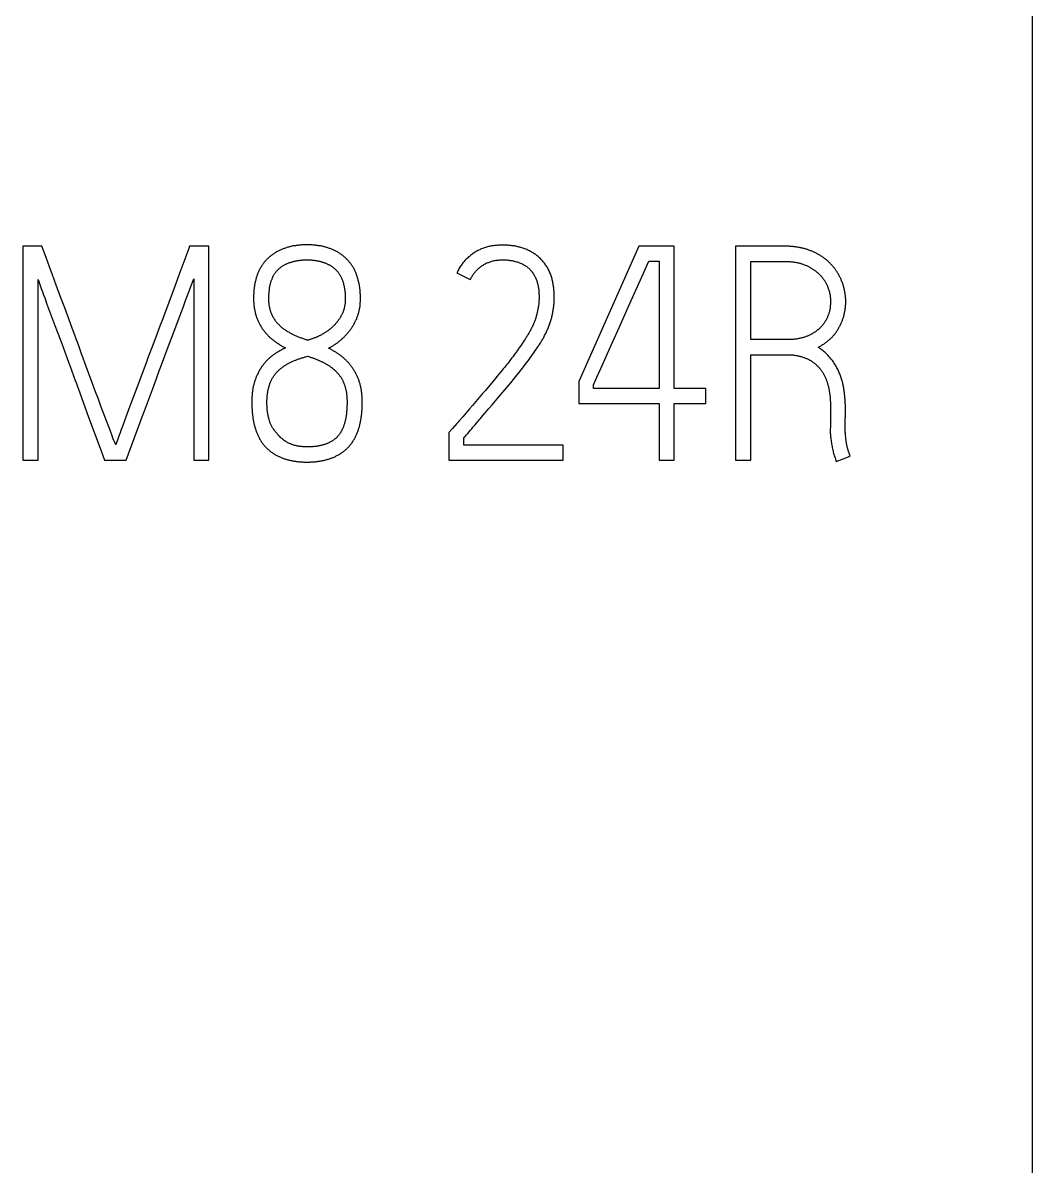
# Model space of a CAD drawing. Extents: x 0 to 420, y 0 to 297.
# Drawn here: x 136.13 to 145.58, y 189.28 to 199.98 of the extents above; entities that cross this region are included whole.
import ezdxf

# ---------------------------------------------------------------- set-up
doc = ezdxf.new("R2010")
doc.units = 0
doc.header["$LTSCALE"] = 23.1
doc.layers.add('10000_FRONT', color=7, linetype='CONTINUOUS')
doc.layers.add('10500_FRONT_LABELING', color=7, linetype='CONTINUOUS')

msp = doc.modelspace()

# ---------------------------------------------------------------- linework, layer by layer
at = {"layer": '10000_FRONT', "color": 7, "linetype": 'CONTINUOUS'}
msp.add_line((145.58, 233.191), (145.58, 143.191), dxfattribs=at)
at = {"layer": '10500_FRONT_LABELING', "color": 7, "linetype": 'CONTINUOUS'}
for p, q in [((136.129, 197.891), (136.129, 195.891)), ((136.307, 197.891), (136.129, 197.891)), ((136.347, 197.785), (136.307, 197.891)), ((137.682, 197.869), (137.591, 197.622)), ((137.69, 197.891), (137.682, 197.869)), ((137.871, 197.891), (137.69, 197.891)), ((137.871, 195.891), (137.871, 197.891)), ((141.897, 197.891), (141.334, 196.626)), ((142.229, 197.891), (141.897, 197.891)), ((142.229, 196.56), (142.229, 197.891)), ((142.803, 197.891), (142.803, 195.891)), ((143.266, 197.891), (142.803, 197.891)), ((141.977, 197.725), (141.989, 197.753)), ((141.989, 197.753), (142.086, 197.753)), ((142.086, 197.753), (142.086, 196.56)), ((142.945, 197.018), (142.945, 197.75)), ((142.945, 197.75), (143.266, 197.75)), ((137.591, 197.622), (137.557, 197.533)), ((140.194, 197.644), (140.319, 197.581)), ((141.798, 197.32), (141.94, 197.641)), ((141.94, 197.641), (141.977, 197.725)), ((136.271, 195.891), (136.271, 197.581)), ((136.473, 197.442), (136.442, 197.528)), ((137.557, 197.533), (137.532, 197.466)), ((137.729, 197.586), (137.729, 195.891)), ((136.497, 197.378), (136.473, 197.442)), ((137.532, 197.466), (137.507, 197.399)), ((136.355, 197.351), (136.429, 197.151)), ((136.521, 197.314), (136.497, 197.378)), ((136.6, 197.101), (136.521, 197.314)), ((137.482, 197.331), (137.457, 197.264)), ((137.507, 197.399), (137.482, 197.331)), ((137.61, 197.271), (137.632, 197.328)), ((141.729, 197.167), (141.798, 197.32)), ((137.545, 197.098), (137.588, 197.213)), ((137.588, 197.213), (137.61, 197.271)), ((136.429, 197.151), (136.451, 197.094)), ((136.451, 197.094), (136.472, 197.037)), ((136.616, 197.058), (136.6, 197.101)), ((137.415, 197.153), (137.373, 197.041)), ((137.481, 196.926), (137.545, 197.098)), ((141.673, 197.041), (141.729, 197.167)), ((136.472, 197.037), (136.493, 196.98)), ((136.493, 196.98), (136.556, 196.808)), ((137.373, 197.041), (137.348, 196.974)), ((140.804, 196.981), (140.795, 196.967)), ((140.813, 196.994), (140.804, 196.981)), ((140.822, 197.008), (140.813, 196.994)), ((140.831, 197.022), (140.822, 197.008)), ((140.84, 197.035), (140.831, 197.022)), ((141.642, 196.972), (141.673, 197.041)), ((143.288, 197.018), (142.945, 197.018)), ((136.694, 196.843), (136.678, 196.886)), ((137.348, 196.974), (137.297, 196.839)), ((137.449, 196.84), (137.481, 196.926)), ((140.728, 196.874), (140.719, 196.86)), ((140.738, 196.887), (140.728, 196.874)), ((140.748, 196.9), (140.738, 196.887)), ((140.757, 196.913), (140.748, 196.9)), ((140.767, 196.927), (140.757, 196.913)), ((140.776, 196.94), (140.767, 196.927)), ((140.785, 196.954), (140.776, 196.94)), ((140.795, 196.967), (140.785, 196.954)), ((140.891, 196.863), (140.902, 196.878)), ((140.902, 196.878), (140.913, 196.894)), ((140.913, 196.894), (140.924, 196.909)), ((140.924, 196.909), (140.935, 196.925)), ((141.542, 196.749), (141.642, 196.972)), ((142.945, 195.891), (142.945, 196.876)), ((142.945, 196.876), (143.282, 196.876)), ((136.556, 196.808), (136.577, 196.75)), ((136.709, 196.801), (136.694, 196.843)), ((136.725, 196.758), (136.709, 196.801)), ((137.289, 196.817), (137.181, 196.526)), ((137.297, 196.839), (137.289, 196.817)), ((137.406, 196.725), (137.427, 196.782)), ((137.427, 196.782), (137.449, 196.84)), ((140.649, 196.77), (140.639, 196.757)), ((140.659, 196.782), (140.649, 196.77)), ((140.669, 196.795), (140.659, 196.782)), ((140.679, 196.808), (140.669, 196.795)), ((140.689, 196.821), (140.679, 196.808)), ((140.699, 196.834), (140.689, 196.821)), ((140.709, 196.847), (140.699, 196.834)), ((140.719, 196.86), (140.709, 196.847)), ((140.811, 196.755), (140.822, 196.771)), ((140.822, 196.771), (140.834, 196.786)), ((140.834, 196.786), (140.846, 196.801)), ((140.846, 196.801), (140.857, 196.816)), ((140.857, 196.816), (140.869, 196.832)), ((140.869, 196.832), (140.88, 196.847)), ((140.88, 196.847), (140.891, 196.863)), ((136.741, 196.715), (136.725, 196.758)), ((136.757, 196.672), (136.741, 196.715)), ((136.78, 196.608), (136.757, 196.672)), ((137.364, 196.61), (137.406, 196.725)), ((140.571, 196.675), (140.55, 196.649)), ((140.587, 196.693), (140.571, 196.675)), ((140.603, 196.712), (140.587, 196.693)), ((140.618, 196.731), (140.603, 196.712)), ((140.628, 196.744), (140.618, 196.731)), ((140.639, 196.757), (140.628, 196.744)), ((140.697, 196.614), (140.733, 196.658)), ((140.733, 196.658), (140.757, 196.688)), ((140.757, 196.688), (140.775, 196.71)), ((140.775, 196.71), (140.793, 196.733)), ((140.793, 196.733), (140.811, 196.755)), ((141.505, 196.665), (141.542, 196.749)), ((136.641, 196.579), (136.662, 196.521)), ((136.804, 196.544), (136.78, 196.608)), ((137.267, 196.351), (137.342, 196.552)), ((137.342, 196.552), (137.364, 196.61)), ((140.487, 196.574), (140.461, 196.543)), ((140.519, 196.612), (140.487, 196.574)), ((140.55, 196.649), (140.519, 196.612)), ((140.623, 196.526), (140.66, 196.57)), ((140.66, 196.57), (140.697, 196.614)), ((141.334, 196.626), (141.334, 196.421)), ((141.473, 196.56), (141.473, 196.596)), ((142.086, 196.56), (141.473, 196.56)), ((142.524, 196.56), (142.229, 196.56)), ((142.524, 196.421), (142.524, 196.56)), ((136.662, 196.521), (136.714, 196.378)), ((136.836, 196.459), (136.804, 196.544)), ((136.86, 196.395), (136.836, 196.459)), ((137.181, 196.526), (137.156, 196.459)), ((140.403, 196.475), (140.371, 196.438)), ((140.434, 196.512), (140.403, 196.475)), ((140.461, 196.543), (140.434, 196.512)), ((140.524, 196.409), (140.586, 196.482)), ((140.586, 196.482), (140.623, 196.526)), ((136.714, 196.378), (136.745, 196.292)), ((136.949, 196.16), (136.86, 196.395)), ((137.246, 196.294), (137.267, 196.351)), ((140.312, 196.37), (140.28, 196.333)), ((140.339, 196.401), (140.312, 196.37)), ((140.371, 196.438), (140.339, 196.401)), ((141.334, 196.421), (142.086, 196.421)), ((142.086, 196.421), (142.086, 195.891)), ((142.229, 195.891), (142.229, 196.421)), ((142.229, 196.421), (142.524, 196.421)), ((143.692, 196.384), (143.692, 196.202)), ((143.832, 196.294), (143.832, 196.359)), ((136.745, 196.292), (136.861, 195.977)), ((137.08, 196.257), (137.064, 196.213)), ((137.097, 196.302), (137.08, 196.257)), ((137.096, 195.891), (137.246, 196.294)), ((140.194, 196.234), (140.151, 196.185)), ((140.205, 196.246), (140.194, 196.234)), ((140.215, 196.259), (140.205, 196.246)), ((140.248, 196.296), (140.215, 196.259)), ((140.28, 196.333), (140.248, 196.296)), ((140.413, 196.279), (140.437, 196.308)), ((143.829, 196.205), (143.829, 196.244)), ((136.965, 196.117), (136.949, 196.16)), ((137.064, 196.213), (137.047, 196.168)), ((140.151, 196.185), (140.118, 196.147)), ((140.118, 196.147), (140.118, 195.891)), ((140.295, 196.14), (140.307, 196.155)), ((140.307, 196.155), (140.32, 196.169)), ((140.32, 196.169), (140.332, 196.184)), ((140.332, 196.184), (140.344, 196.199)), ((140.344, 196.199), (140.363, 196.22)), ((143.692, 196.202), (143.689, 196.177)), ((143.829, 196.194), (143.829, 196.205)), ((140.258, 196.03), (140.258, 196.097)), ((141.189, 196.03), (140.258, 196.03)), ((141.189, 195.891), (141.189, 196.03)), ((143.834, 196.105), (143.833, 196.116)), ((136.861, 195.977), (136.893, 195.891)), ((143.745, 195.878), (143.876, 195.927)), ((136.129, 195.891), (136.271, 195.891)), ((136.893, 195.891), (137.096, 195.891)), ((137.729, 195.891), (137.871, 195.891)), ((140.118, 195.891), (141.189, 195.891)), ((142.086, 195.891), (142.229, 195.891)), ((142.803, 195.891), (142.945, 195.891))]:
    msp.add_line(p, q, dxfattribs=at)
for points in [[(138.689, 197.899), (138.681, 197.897), (138.674, 197.896), (138.667, 197.895), (138.659, 197.894), (138.652, 197.892), (138.645, 197.891), (138.638, 197.889), (138.63, 197.887), (138.623, 197.886), (138.616, 197.884), (138.609, 197.882), (138.602, 197.879), (138.594, 197.877), (138.587, 197.875), (138.58, 197.872), (138.573, 197.87), (138.566, 197.867), (138.559, 197.864), (138.552, 197.861), (138.545, 197.858), (138.538, 197.855), (138.532, 197.852), (138.525, 197.849), (138.518, 197.845), (138.512, 197.842), (138.505, 197.838), (138.498, 197.834), (138.492, 197.83), (138.486, 197.826), (138.479, 197.822), (138.473, 197.818), (138.467, 197.814), (138.461, 197.809), (138.455, 197.805), (138.449, 197.8), (138.443, 197.795), (138.437, 197.791), (138.432, 197.786), (138.426, 197.78), (138.421, 197.775), (138.415, 197.77), (138.41, 197.765), (138.405, 197.759), (138.4, 197.754), (138.395, 197.748), (138.39, 197.742), (138.386, 197.736), (138.381, 197.731), (138.377, 197.725), (138.372, 197.718), (138.368, 197.712), (138.364, 197.706), (138.36, 197.7), (138.356, 197.693), (138.352, 197.687), (138.349, 197.68), (138.345, 197.673), (138.342, 197.667), (138.338, 197.66), (138.335, 197.653), (138.332, 197.646), (138.329, 197.639), (138.327, 197.632), (138.324, 197.625), (138.322, 197.618), (138.319, 197.611), (138.317, 197.604), (138.315, 197.596), (138.313, 197.589), (138.311, 197.582), (138.309, 197.575), (138.307, 197.567), (138.305, 197.56), (138.304, 197.553), (138.302, 197.545), (138.301, 197.538), (138.299, 197.53), (138.298, 197.523), (138.297, 197.516), (138.296, 197.508), (138.295, 197.501), (138.294, 197.493), (138.293, 197.486), (138.293, 197.478), (138.292, 197.471), (138.291, 197.464), (138.291, 197.456), (138.291, 197.449), (138.29, 197.441), (138.29, 197.434), (138.29, 197.426), (138.29, 197.419), (138.29, 197.411), (138.29, 197.404), (138.29, 197.396), (138.29, 197.389), (138.29, 197.382), (138.29, 197.374), (138.291, 197.367), (138.291, 197.359), (138.292, 197.352), (138.292, 197.344), (138.293, 197.337), (138.294, 197.329), (138.295, 197.322), (138.296, 197.314), (138.297, 197.307), (138.298, 197.299), (138.3, 197.292), (138.301, 197.284), (138.303, 197.277), (138.304, 197.27), (138.306, 197.263), (138.308, 197.255), (138.31, 197.248), (138.313, 197.241), (138.315, 197.234), (138.317, 197.227), (138.32, 197.22), (138.323, 197.213), (138.326, 197.206), (138.328, 197.199), (138.331, 197.192), (138.335, 197.185), (138.338, 197.179), (138.341, 197.172), (138.345, 197.165), (138.348, 197.158), (138.352, 197.152), (138.356, 197.145), (138.359, 197.139), (138.363, 197.133), (138.367, 197.126), (138.372, 197.12), (138.376, 197.114), (138.38, 197.108), (138.385, 197.102), (138.389, 197.096), (138.394, 197.09), (138.399, 197.085), (138.404, 197.079), (138.409, 197.073), (138.414, 197.068), (138.419, 197.062), (138.424, 197.057), (138.429, 197.051), (138.435, 197.046), (138.44, 197.041), (138.446, 197.036), (138.451, 197.031), (138.457, 197.026), (138.463, 197.021), (138.469, 197.017), (138.475, 197.012), (138.48, 197.008), (138.486, 197.003), (138.492, 196.999), (138.499, 196.994), (138.505, 196.99), (138.511, 196.986), (138.517, 196.982), (138.523, 196.978), (138.53, 196.974), (138.536, 196.97), (138.542, 196.966), (138.549, 196.962), (138.555, 196.958), (138.562, 196.954), (138.568, 196.951), (138.575, 196.947), (138.581, 196.943), (138.588, 196.94)], [(138.992, 196.937), (138.999, 196.941), (139.005, 196.944), (139.012, 196.948), (139.018, 196.952), (139.025, 196.956), (139.031, 196.96), (139.037, 196.964), (139.044, 196.968), (139.05, 196.972), (139.056, 196.976), (139.062, 196.98), (139.068, 196.985), (139.074, 196.989), (139.08, 196.994), (139.086, 196.998), (139.092, 197.003), (139.098, 197.007), (139.103, 197.012), (139.109, 197.017), (139.115, 197.022), (139.12, 197.027), (139.126, 197.032), (139.131, 197.037), (139.137, 197.042), (139.142, 197.048), (139.147, 197.053), (139.152, 197.059), (139.157, 197.064), (139.163, 197.07), (139.167, 197.075), (139.172, 197.081), (139.177, 197.087), (139.182, 197.093), (139.186, 197.098), (139.191, 197.104), (139.195, 197.11), (139.2, 197.116), (139.204, 197.123), (139.208, 197.129), (139.212, 197.135), (139.216, 197.141), (139.22, 197.148), (139.224, 197.154), (139.228, 197.16), (139.232, 197.167), (139.235, 197.174), (139.239, 197.18), (139.242, 197.187), (139.245, 197.194), (139.248, 197.2), (139.252, 197.207), (139.255, 197.214), (139.257, 197.221), (139.26, 197.228), (139.263, 197.235), (139.265, 197.242), (139.268, 197.249), (139.27, 197.256), (139.272, 197.264), (139.274, 197.271), (139.276, 197.278), (139.278, 197.285), (139.279, 197.292), (139.281, 197.3), (139.282, 197.307), (139.284, 197.314), (139.285, 197.322), (139.286, 197.329), (139.287, 197.336), (139.287, 197.344), (139.288, 197.351), (139.289, 197.359), (139.289, 197.366), (139.29, 197.374), (139.29, 197.381), (139.29, 197.389), (139.29, 197.396), (139.29, 197.404), (139.29, 197.411), (139.29, 197.419), (139.29, 197.426), (139.29, 197.434), (139.29, 197.441), (139.289, 197.449), (139.289, 197.456), (139.288, 197.463), (139.288, 197.471), (139.287, 197.478), (139.286, 197.486), (139.285, 197.493), (139.284, 197.5), (139.283, 197.508), (139.282, 197.515), (139.281, 197.522), (139.28, 197.53), (139.278, 197.537), (139.277, 197.544), (139.275, 197.552), (139.273, 197.559), (139.272, 197.566), (139.27, 197.574), (139.268, 197.581), (139.266, 197.588), (139.264, 197.595), (139.262, 197.603), (139.259, 197.61), (139.257, 197.617), (139.254, 197.624), (139.252, 197.631), (139.249, 197.638), (139.246, 197.645), (139.243, 197.652), (139.24, 197.659), (139.237, 197.665), (139.234, 197.672), (139.23, 197.679), (139.227, 197.685), (139.223, 197.692), (139.219, 197.698), (139.215, 197.705), (139.211, 197.711), (139.207, 197.717), (139.202, 197.723), (139.198, 197.729), (139.193, 197.735), (139.189, 197.741), (139.184, 197.747), (139.179, 197.753), (139.174, 197.758), (139.169, 197.764), (139.164, 197.769), (139.158, 197.775), (139.153, 197.78), (139.147, 197.785), (139.142, 197.79), (139.136, 197.795), (139.13, 197.799), (139.125, 197.804), (139.119, 197.809), (139.113, 197.813), (139.106, 197.817), (139.1, 197.822), (139.094, 197.826), (139.087, 197.83), (139.081, 197.834), (139.075, 197.838), (139.068, 197.841), (139.061, 197.845), (139.055, 197.848), (139.048, 197.852), (139.041, 197.855), (139.034, 197.858), (139.028, 197.861), (139.021, 197.864), (139.014, 197.867), (139.007, 197.869), (139, 197.872), (138.992, 197.874), (138.985, 197.877), (138.978, 197.879), (138.971, 197.881), (138.964, 197.883), (138.956, 197.885), (138.949, 197.887), (138.942, 197.889), (138.934, 197.891), (138.927, 197.892), (138.92, 197.894), (138.912, 197.895), (138.905, 197.896), (138.898, 197.897), (138.89, 197.898), (138.883, 197.899), (138.875, 197.9), (138.868, 197.901), (138.861, 197.902), (138.853, 197.903), (138.846, 197.903), (138.838, 197.904), (138.831, 197.904), (138.823, 197.905), (138.816, 197.905), (138.808, 197.905), (138.801, 197.905), (138.793, 197.905), (138.786, 197.905), (138.778, 197.905), (138.771, 197.905), (138.763, 197.905), (138.756, 197.905), (138.748, 197.904), (138.741, 197.904), (138.733, 197.903), (138.726, 197.903), (138.718, 197.902), (138.711, 197.901), (138.704, 197.9), (138.696, 197.9), (138.689, 197.899)], [(141.03, 197.709), (141.024, 197.717), (141.019, 197.725), (141.013, 197.733), (141.007, 197.74), (141.001, 197.747), (140.995, 197.755), (140.988, 197.762), (140.982, 197.769), (140.975, 197.776), (140.968, 197.783), (140.961, 197.789), (140.954, 197.796), (140.946, 197.802), (140.939, 197.808), (140.931, 197.814), (140.923, 197.819), (140.915, 197.824), (140.907, 197.829), (140.899, 197.834), (140.891, 197.839), (140.882, 197.843), (140.874, 197.848), (140.865, 197.852), (140.856, 197.856), (140.847, 197.86), (140.838, 197.863), (140.829, 197.867), (140.82, 197.87), (140.811, 197.873), (140.802, 197.876), (140.793, 197.879), (140.784, 197.882), (140.774, 197.884), (140.765, 197.886), (140.756, 197.889), (140.747, 197.891), (140.737, 197.893), (140.728, 197.894), (140.718, 197.896), (140.709, 197.897), (140.699, 197.898), (140.69, 197.899), (140.68, 197.9), (140.67, 197.901), (140.661, 197.901), (140.651, 197.902), (140.641, 197.902), (140.632, 197.902), (140.622, 197.902), (140.613, 197.902), (140.603, 197.902), (140.593, 197.902), (140.584, 197.901), (140.574, 197.901), (140.565, 197.9), (140.555, 197.899), (140.546, 197.898), (140.536, 197.897), (140.526, 197.895), (140.517, 197.894), (140.507, 197.892), (140.498, 197.89), (140.489, 197.888), (140.479, 197.886), (140.47, 197.883), (140.46, 197.88), (140.451, 197.877), (140.442, 197.874), (140.433, 197.871), (140.424, 197.867), (140.415, 197.863), (140.407, 197.859), (140.398, 197.855), (140.39, 197.851), (140.381, 197.846), (140.373, 197.842), (140.364, 197.837), (140.356, 197.831), (140.348, 197.826), (140.34, 197.821), (140.332, 197.815), (140.325, 197.809), (140.317, 197.803), (140.31, 197.797), (140.302, 197.791), (140.295, 197.784), (140.288, 197.778), (140.281, 197.771), (140.275, 197.764), (140.268, 197.757), (140.262, 197.75), (140.255, 197.742), (140.249, 197.735), (140.243, 197.727), (140.238, 197.72), (140.232, 197.712), (140.226, 197.704), (140.221, 197.696), (140.216, 197.687), (140.211, 197.679), (140.207, 197.671), (140.202, 197.662), (140.198, 197.653), (140.194, 197.644)], [(143.575, 196.945), (143.582, 196.949), (143.589, 196.953), (143.595, 196.956), (143.602, 196.96), (143.608, 196.964), (143.615, 196.968), (143.621, 196.972), (143.628, 196.976), (143.634, 196.98), (143.64, 196.985), (143.646, 196.989), (143.652, 196.994), (143.658, 196.998), (143.664, 197.003), (143.67, 197.008), (143.676, 197.013), (143.682, 197.018), (143.687, 197.023), (143.693, 197.028), (143.698, 197.033), (143.704, 197.039), (143.709, 197.044), (143.714, 197.05), (143.719, 197.056), (143.724, 197.061), (143.729, 197.067), (143.734, 197.073), (143.738, 197.079), (143.743, 197.085), (143.747, 197.091), (143.751, 197.098), (143.755, 197.104), (143.759, 197.11), (143.763, 197.117), (143.767, 197.123), (143.771, 197.13), (143.774, 197.136), (143.778, 197.143), (143.781, 197.15), (143.785, 197.157), (143.788, 197.164), (143.791, 197.171), (143.794, 197.178), (143.797, 197.185), (143.8, 197.192), (143.803, 197.199), (143.805, 197.206), (143.808, 197.213), (143.81, 197.22), (143.812, 197.228), (143.815, 197.235), (143.817, 197.242), (143.819, 197.249), (143.82, 197.257), (143.822, 197.264), (143.824, 197.271), (143.825, 197.279), (143.827, 197.286), (143.828, 197.294), (143.829, 197.301), (143.83, 197.309), (143.831, 197.317), (143.832, 197.324), (143.833, 197.332), (143.833, 197.339), (143.834, 197.347), (143.834, 197.354), (143.834, 197.362), (143.834, 197.369), (143.834, 197.377), (143.834, 197.385), (143.834, 197.392), (143.834, 197.4), (143.833, 197.407), (143.833, 197.415), (143.832, 197.422), (143.831, 197.43), (143.83, 197.437), (143.829, 197.445), (143.828, 197.452), (143.827, 197.46), (143.826, 197.467), (143.824, 197.475), (143.823, 197.482), (143.821, 197.49), (143.819, 197.497), (143.817, 197.504), (143.815, 197.512), (143.813, 197.519), (143.811, 197.526), (143.809, 197.533), (143.806, 197.541), (143.804, 197.548), (143.801, 197.555), (143.799, 197.562), (143.796, 197.569), (143.793, 197.576), (143.79, 197.583), (143.787, 197.59), (143.784, 197.597), (143.78, 197.603), (143.777, 197.61), (143.773, 197.617), (143.77, 197.623), (143.766, 197.63), (143.762, 197.637), (143.758, 197.643), (143.754, 197.65), (143.75, 197.656), (143.746, 197.662), (143.741, 197.669), (143.737, 197.675), (143.732, 197.681), (143.728, 197.687), (143.723, 197.693), (143.718, 197.699), (143.713, 197.704), (143.708, 197.71), (143.703, 197.716), (143.698, 197.721), (143.693, 197.727), (143.688, 197.732), (143.683, 197.737), (143.677, 197.743), (143.672, 197.748), (143.666, 197.753), (143.66, 197.758), (143.654, 197.763), (143.648, 197.768), (143.642, 197.773), (143.636, 197.777), (143.63, 197.782), (143.624, 197.786), (143.618, 197.791), (143.612, 197.795), (143.605, 197.799), (143.599, 197.803), (143.592, 197.807), (143.586, 197.811), (143.579, 197.815), (143.573, 197.818), (143.566, 197.822), (143.559, 197.825), (143.553, 197.829), (143.546, 197.832), (143.539, 197.835), (143.532, 197.839), (143.525, 197.842), (143.518, 197.845), (143.511, 197.848), (143.504, 197.85), (143.497, 197.853), (143.49, 197.856), (143.482, 197.858), (143.475, 197.861), (143.468, 197.863), (143.461, 197.865), (143.453, 197.867), (143.446, 197.869), (143.439, 197.871), (143.431, 197.873), (143.424, 197.875), (143.417, 197.876), (143.409, 197.878), (143.402, 197.879), (143.394, 197.881), (143.387, 197.882), (143.38, 197.883), (143.372, 197.884), (143.365, 197.885), (143.357, 197.886), (143.349, 197.887), (143.342, 197.888), (143.334, 197.889), (143.327, 197.889), (143.319, 197.89), (143.311, 197.89), (143.304, 197.891), (143.296, 197.891), (143.289, 197.891), (143.281, 197.891), (143.273, 197.891), (143.266, 197.891)], [(136.442, 197.528), (136.426, 197.571), (136.418, 197.592), (136.41, 197.613), (136.402, 197.635), (136.394, 197.656), (136.347, 197.785)], [(138.432, 197.398), (138.432, 197.41), (138.432, 197.416), (138.432, 197.422), (138.433, 197.428), (138.433, 197.433), (138.433, 197.439), (138.434, 197.445), (138.434, 197.451), (138.434, 197.457), (138.435, 197.463), (138.435, 197.469), (138.436, 197.475), (138.437, 197.481), (138.437, 197.487), (138.438, 197.493), (138.439, 197.499), (138.44, 197.505), (138.441, 197.511), (138.442, 197.516), (138.443, 197.522), (138.444, 197.528), (138.446, 197.534), (138.447, 197.54), (138.448, 197.546), (138.45, 197.551), (138.452, 197.557), (138.453, 197.563), (138.455, 197.569), (138.457, 197.574), (138.459, 197.58), (138.462, 197.585), (138.464, 197.591), (138.466, 197.596), (138.469, 197.602), (138.471, 197.607), (138.474, 197.613), (138.477, 197.618), (138.48, 197.623), (138.483, 197.628), (138.486, 197.633), (138.49, 197.638), (138.493, 197.643), (138.497, 197.648), (138.5, 197.653), (138.504, 197.657), (138.508, 197.662), (138.512, 197.666), (138.516, 197.671), (138.52, 197.675), (138.525, 197.679), (138.529, 197.683), (138.534, 197.687), (138.538, 197.691), (138.543, 197.694), (138.548, 197.698), (138.553, 197.701), (138.558, 197.705), (138.563, 197.708), (138.568, 197.711), (138.573, 197.714), (138.578, 197.717), (138.584, 197.72), (138.589, 197.723), (138.594, 197.725), (138.6, 197.728), (138.605, 197.73), (138.611, 197.732), (138.616, 197.735), (138.622, 197.737), (138.627, 197.739), (138.633, 197.741), (138.639, 197.743), (138.644, 197.744), (138.65, 197.746), (138.656, 197.748), (138.662, 197.749), (138.668, 197.751), (138.673, 197.752), (138.679, 197.753), (138.685, 197.755), (138.691, 197.756), (138.697, 197.757), (138.703, 197.758), (138.709, 197.758), (138.715, 197.759), (138.72, 197.76), (138.726, 197.761), (138.732, 197.761), (138.738, 197.762), (138.744, 197.762), (138.75, 197.763), (138.756, 197.763), (138.762, 197.763), (138.768, 197.763), (138.774, 197.764), (138.78, 197.764), (138.786, 197.764), (138.792, 197.764), (138.798, 197.764), (138.804, 197.764), (138.81, 197.763), (138.816, 197.763), (138.822, 197.763), (138.828, 197.763), (138.834, 197.762), (138.84, 197.762), (138.846, 197.761), (138.851, 197.761), (138.857, 197.76), (138.863, 197.759), (138.869, 197.758), (138.875, 197.758), (138.881, 197.757), (138.887, 197.756), (138.892, 197.754), (138.898, 197.753), (138.904, 197.752), (138.91, 197.751), (138.916, 197.749), (138.921, 197.748), (138.927, 197.746), (138.933, 197.744), (138.938, 197.743), (138.944, 197.741), (138.95, 197.739), (138.955, 197.737), (138.961, 197.735), (138.966, 197.732), (138.972, 197.73), (138.978, 197.728), (138.983, 197.725), (138.988, 197.722), (138.994, 197.72), (138.999, 197.717), (139.004, 197.714), (139.009, 197.711), (139.014, 197.708), (139.019, 197.704), (139.024, 197.701), (139.029, 197.698), (139.034, 197.694), (139.039, 197.69), (139.044, 197.686), (139.048, 197.683), (139.053, 197.678), (139.057, 197.674), (139.061, 197.67), (139.065, 197.666), (139.069, 197.661), (139.073, 197.657), (139.077, 197.652), (139.081, 197.648), (139.084, 197.643), (139.088, 197.638), (139.091, 197.633), (139.095, 197.628), (139.098, 197.623), (139.101, 197.618), (139.104, 197.613), (139.107, 197.607), (139.109, 197.602), (139.112, 197.596), (139.114, 197.591), (139.117, 197.585), (139.119, 197.58), (139.121, 197.574), (139.123, 197.569), (139.125, 197.563), (139.127, 197.557), (139.128, 197.552), (139.13, 197.546), (139.132, 197.54), (139.133, 197.534), (139.134, 197.528), (139.136, 197.523), (139.137, 197.517), (139.138, 197.511), (139.139, 197.505), (139.14, 197.499), (139.141, 197.493), (139.142, 197.487), (139.143, 197.481), (139.144, 197.475), (139.145, 197.469), (139.145, 197.463), (139.146, 197.458), (139.146, 197.452), (139.147, 197.446), (139.147, 197.44), (139.148, 197.434), (139.148, 197.428), (139.148, 197.422), (139.148, 197.416), (139.148, 197.41), (139.148, 197.404), (139.148, 197.398), (139.148, 197.392), (139.148, 197.386)], [(140.319, 197.581), (140.323, 197.588), (140.326, 197.596), (140.33, 197.603), (140.335, 197.61), (140.339, 197.617), (140.344, 197.624), (140.348, 197.631), (140.353, 197.637), (140.358, 197.644), (140.363, 197.65), (140.369, 197.656), (140.374, 197.663), (140.38, 197.669), (140.386, 197.674), (140.392, 197.68), (140.398, 197.686), (140.405, 197.691), (140.411, 197.696), (140.418, 197.701), (140.424, 197.706), (140.431, 197.711), (140.438, 197.715), (140.445, 197.72), (140.452, 197.724), (140.459, 197.728), (140.467, 197.732), (140.474, 197.735), (140.482, 197.738), (140.49, 197.741), (140.497, 197.744), (140.505, 197.747), (140.513, 197.749), (140.521, 197.752), (140.529, 197.754), (140.537, 197.755), (140.545, 197.757), (140.553, 197.758), (140.562, 197.76), (140.57, 197.761), (140.578, 197.762), (140.586, 197.762), (140.595, 197.763), (140.603, 197.763), (140.611, 197.764), (140.619, 197.764), (140.628, 197.764), (140.636, 197.764), (140.644, 197.764), (140.652, 197.763), (140.66, 197.763), (140.669, 197.762), (140.677, 197.761), (140.685, 197.76), (140.693, 197.759), (140.701, 197.758), (140.71, 197.757), (140.718, 197.755), (140.726, 197.753), (140.734, 197.752), (140.742, 197.75), (140.75, 197.747), (140.758, 197.745), (140.766, 197.742), (140.774, 197.74), (140.781, 197.737), (140.789, 197.733), (140.797, 197.73), (140.804, 197.727), (140.811, 197.723), (140.819, 197.719), (140.826, 197.715), (140.833, 197.71), (140.84, 197.705), (140.847, 197.701), (140.853, 197.696), (140.859, 197.69), (140.866, 197.685), (140.872, 197.679), (140.877, 197.673), (140.883, 197.667), (140.889, 197.661), (140.894, 197.655), (140.899, 197.648), (140.904, 197.641), (140.909, 197.635), (140.913, 197.628), (140.917, 197.62), (140.921, 197.613), (140.925, 197.606), (140.929, 197.598), (140.932, 197.591), (140.935, 197.583), (140.938, 197.575), (140.941, 197.568), (140.944, 197.56), (140.946, 197.552), (140.948, 197.544), (140.95, 197.536), (140.952, 197.528), (140.954, 197.52), (140.955, 197.511), (140.957, 197.503), (140.958, 197.495), (140.959, 197.487), (140.96, 197.479), (140.961, 197.471), (140.962, 197.462), (140.962, 197.454), (140.962, 197.446), (140.963, 197.437), (140.963, 197.429), (140.963, 197.421), (140.963, 197.413), (140.963, 197.404), (140.963, 197.396), (140.962, 197.388), (140.962, 197.38), (140.961, 197.371), (140.96, 197.363), (140.96, 197.355), (140.959, 197.347), (140.958, 197.339), (140.956, 197.331), (140.955, 197.322), (140.954, 197.314), (140.952, 197.306), (140.951, 197.298), (140.949, 197.29), (140.948, 197.282), (140.946, 197.274), (140.944, 197.266), (140.942, 197.258), (140.94, 197.25), (140.938, 197.242), (140.936, 197.234), (140.933, 197.226), (140.931, 197.218), (140.928, 197.21), (140.926, 197.202), (140.923, 197.195), (140.92, 197.187), (140.917, 197.179), (140.914, 197.172), (140.911, 197.164), (140.907, 197.157), (140.904, 197.149), (140.9, 197.142), (140.897, 197.134), (140.893, 197.127), (140.889, 197.12), (140.886, 197.113), (140.882, 197.106), (140.878, 197.098), (140.874, 197.091), (140.87, 197.084), (140.866, 197.077), (140.861, 197.07), (140.857, 197.063), (140.853, 197.056), (140.849, 197.049), (140.844, 197.042), (140.84, 197.035)], [(143.266, 197.75), (143.273, 197.75), (143.28, 197.75), (143.287, 197.75), (143.294, 197.749), (143.301, 197.749), (143.308, 197.748), (143.315, 197.748), (143.322, 197.747), (143.329, 197.747), (143.336, 197.746), (143.343, 197.745), (143.35, 197.744), (143.357, 197.743), (143.364, 197.742), (143.371, 197.74), (143.378, 197.739), (143.385, 197.738), (143.392, 197.736), (143.399, 197.734), (143.406, 197.732), (143.413, 197.73), (143.419, 197.728), (143.426, 197.726), (143.433, 197.724), (143.439, 197.721), (143.446, 197.719), (143.453, 197.716), (143.459, 197.713), (143.466, 197.71), (143.472, 197.707), (143.478, 197.704), (143.485, 197.701), (143.491, 197.698), (143.497, 197.695), (143.503, 197.691), (143.509, 197.688), (143.515, 197.684), (143.521, 197.68), (143.527, 197.677), (143.533, 197.673), (143.539, 197.669), (143.545, 197.665), (143.55, 197.66), (143.556, 197.656), (143.561, 197.652), (143.567, 197.647), (143.572, 197.642), (143.578, 197.638), (143.583, 197.633), (143.588, 197.628), (143.593, 197.623), (143.598, 197.618), (143.603, 197.612), (143.607, 197.607), (143.612, 197.602), (143.616, 197.596), (143.621, 197.591), (143.625, 197.585), (143.629, 197.579), (143.633, 197.573), (143.637, 197.567), (143.641, 197.561), (143.644, 197.555), (143.648, 197.549), (143.651, 197.542), (143.654, 197.536), (143.657, 197.53), (143.66, 197.523), (143.663, 197.517), (143.666, 197.51), (143.668, 197.504), (143.671, 197.497), (143.673, 197.49), (143.675, 197.484), (143.677, 197.477), (143.679, 197.47), (143.681, 197.463), (143.683, 197.456), (143.684, 197.449), (143.686, 197.442), (143.687, 197.435), (143.688, 197.428), (143.689, 197.421), (143.69, 197.414), (143.691, 197.407), (143.691, 197.4), (143.692, 197.393), (143.692, 197.386), (143.692, 197.379), (143.692, 197.372), (143.692, 197.365), (143.692, 197.358), (143.692, 197.35), (143.691, 197.343), (143.69, 197.336), (143.69, 197.329), (143.689, 197.322), (143.688, 197.315), (143.687, 197.308), (143.685, 197.301), (143.684, 197.294), (143.682, 197.287), (143.681, 197.28), (143.679, 197.274), (143.677, 197.267), (143.675, 197.26), (143.673, 197.253), (143.67, 197.247), (143.668, 197.24), (143.665, 197.233), (143.662, 197.227), (143.659, 197.22), (143.656, 197.214), (143.653, 197.208), (143.65, 197.201), (143.646, 197.195), (143.643, 197.189), (143.639, 197.183), (143.635, 197.177), (143.631, 197.171), (143.627, 197.165), (143.623, 197.16), (143.618, 197.154), (143.614, 197.149), (143.609, 197.144), (143.604, 197.138), (143.599, 197.133), (143.594, 197.128), (143.589, 197.123), (143.584, 197.118), (143.579, 197.114), (143.573, 197.109), (143.568, 197.105), (143.562, 197.1), (143.556, 197.096), (143.551, 197.092), (143.545, 197.088), (143.539, 197.084), (143.533, 197.08), (143.527, 197.077), (143.521, 197.073), (143.514, 197.07), (143.508, 197.066), (143.502, 197.063), (143.495, 197.06), (143.489, 197.057), (143.482, 197.054), (143.476, 197.051), (143.469, 197.049), (143.463, 197.046), (143.456, 197.044), (143.449, 197.041), (143.442, 197.039), (143.436, 197.037), (143.429, 197.035), (143.422, 197.033), (143.415, 197.032), (143.408, 197.03), (143.401, 197.028), (143.394, 197.027), (143.387, 197.026), (143.38, 197.025), (143.373, 197.023), (143.366, 197.022), (143.359, 197.022), (143.352, 197.021), (143.345, 197.02), (143.338, 197.019), (143.331, 197.019), (143.324, 197.019), (143.317, 197.018), (143.309, 197.018), (143.302, 197.018), (143.295, 197.018), (143.288, 197.018)], [(140.935, 196.925), (140.94, 196.933), (140.946, 196.941), (140.951, 196.949), (140.956, 196.957), (140.962, 196.965), (140.967, 196.973), (140.972, 196.982), (140.977, 196.99), (140.982, 196.998), (140.987, 197.006), (140.992, 197.014), (140.997, 197.023), (141.001, 197.031), (141.006, 197.039), (141.011, 197.048), (141.015, 197.056), (141.02, 197.065), (141.024, 197.073), (141.028, 197.082), (141.032, 197.09), (141.036, 197.099), (141.04, 197.108), (141.044, 197.116), (141.048, 197.125), (141.051, 197.134), (141.055, 197.143), (141.058, 197.152), (141.062, 197.161), (141.065, 197.17), (141.068, 197.179), (141.071, 197.188), (141.074, 197.197), (141.076, 197.206), (141.079, 197.216), (141.081, 197.225), (141.083, 197.235), (141.086, 197.244), (141.088, 197.253), (141.09, 197.263), (141.092, 197.272), (141.093, 197.282), (141.095, 197.291), (141.096, 197.3), (141.098, 197.31), (141.099, 197.319), (141.1, 197.329), (141.101, 197.338), (141.102, 197.348), (141.103, 197.357), (141.103, 197.367), (141.104, 197.376), (141.105, 197.386), (141.105, 197.395), (141.105, 197.405), (141.105, 197.415), (141.105, 197.424), (141.105, 197.434), (141.105, 197.443), (141.104, 197.453), (141.104, 197.463), (141.103, 197.472), (141.102, 197.482), (141.101, 197.491), (141.1, 197.501), (141.099, 197.511), (141.098, 197.52), (141.096, 197.53), (141.094, 197.539), (141.093, 197.549), (141.091, 197.558), (141.089, 197.567), (141.086, 197.577), (141.084, 197.586), (141.081, 197.595), (141.079, 197.605), (141.076, 197.614), (141.072, 197.623), (141.069, 197.632), (141.065, 197.641), (141.062, 197.65), (141.058, 197.659), (141.053, 197.667), (141.049, 197.676), (141.044, 197.685), (141.04, 197.693), (141.035, 197.701), (141.03, 197.709)], [(136.271, 197.581), (136.281, 197.552), (136.292, 197.523), (136.302, 197.495), (136.312, 197.466), (136.323, 197.437), (136.334, 197.409), (136.355, 197.351)], [(137.686, 197.471), (137.697, 197.5), (137.708, 197.529), (137.719, 197.557), (137.729, 197.586)], [(137.632, 197.328), (137.653, 197.385), (137.664, 197.414), (137.686, 197.471)], [(138.797, 197.012), (138.789, 197.014), (138.781, 197.017), (138.774, 197.019), (138.766, 197.022), (138.758, 197.024), (138.751, 197.027), (138.743, 197.03), (138.735, 197.032), (138.728, 197.035), (138.72, 197.038), (138.713, 197.041), (138.705, 197.044), (138.698, 197.047), (138.69, 197.05), (138.683, 197.054), (138.675, 197.057), (138.668, 197.06), (138.661, 197.064), (138.653, 197.067), (138.646, 197.071), (138.639, 197.075), (138.632, 197.079), (138.625, 197.083), (138.618, 197.087), (138.611, 197.091), (138.604, 197.095), (138.597, 197.099), (138.59, 197.104), (138.584, 197.108), (138.577, 197.113), (138.571, 197.118), (138.564, 197.123), (138.558, 197.128), (138.552, 197.133), (138.545, 197.138), (138.539, 197.144), (138.534, 197.149), (138.528, 197.155), (138.522, 197.161), (138.517, 197.167), (138.511, 197.173), (138.506, 197.179), (138.501, 197.185), (138.496, 197.192), (138.492, 197.198), (138.487, 197.205), (138.483, 197.212), (138.478, 197.219), (138.474, 197.226), (138.471, 197.233), (138.467, 197.24), (138.463, 197.248), (138.46, 197.255), (138.457, 197.263), (138.454, 197.27), (138.452, 197.278), (138.449, 197.286), (138.447, 197.293), (138.445, 197.301), (138.443, 197.309), (138.441, 197.317), (138.439, 197.325), (138.438, 197.333), (138.436, 197.341), (138.435, 197.349), (138.434, 197.357), (138.433, 197.365), (138.433, 197.373), (138.432, 197.381), (138.432, 197.389), (138.432, 197.398)], [(139.148, 197.386), (139.148, 197.381), (139.147, 197.375), (139.147, 197.369), (139.146, 197.363), (139.146, 197.357), (139.145, 197.351), (139.144, 197.345), (139.143, 197.339), (139.142, 197.333), (139.141, 197.327), (139.14, 197.321), (139.139, 197.315), (139.137, 197.31), (139.136, 197.304), (139.134, 197.298), (139.132, 197.292), (139.13, 197.287), (139.128, 197.281), (139.126, 197.275), (139.124, 197.27), (139.121, 197.264), (139.119, 197.259), (139.116, 197.254), (139.114, 197.248), (139.111, 197.243), (139.108, 197.238), (139.105, 197.232), (139.102, 197.227), (139.099, 197.222), (139.096, 197.217), (139.093, 197.212), (139.089, 197.207), (139.086, 197.202), (139.082, 197.197), (139.079, 197.192), (139.075, 197.188), (139.071, 197.183), (139.068, 197.178), (139.064, 197.174), (139.06, 197.169), (139.056, 197.165), (139.052, 197.16), (139.048, 197.156), (139.044, 197.152), (139.04, 197.148), (139.035, 197.143), (139.031, 197.139), (139.027, 197.135), (139.022, 197.131), (139.018, 197.127), (139.013, 197.123), (139.009, 197.119), (139.004, 197.115), (138.999, 197.112), (138.995, 197.108), (138.99, 197.104), (138.985, 197.101), (138.98, 197.097), (138.975, 197.094), (138.97, 197.09), (138.965, 197.087), (138.96, 197.084), (138.955, 197.081), (138.95, 197.077), (138.945, 197.074), (138.94, 197.071), (138.935, 197.068), (138.93, 197.066), (138.925, 197.063), (138.919, 197.06), (138.914, 197.057), (138.909, 197.054), (138.903, 197.052), (138.898, 197.049), (138.893, 197.047), (138.887, 197.044), (138.882, 197.042), (138.876, 197.04), (138.871, 197.037), (138.865, 197.035), (138.86, 197.033), (138.854, 197.031), (138.848, 197.029), (138.843, 197.027), (138.837, 197.025), (138.831, 197.023), (138.826, 197.021), (138.82, 197.019), (138.814, 197.017), (138.808, 197.015), (138.803, 197.014), (138.797, 197.012)], [(137.457, 197.264), (137.432, 197.197), (137.415, 197.153)], [(136.64, 196.994), (136.632, 197.015), (136.616, 197.058)], [(136.678, 196.886), (136.655, 196.951), (136.64, 196.994)], [(138.588, 196.94), (138.581, 196.937), (138.574, 196.933), (138.567, 196.93), (138.56, 196.927), (138.554, 196.923), (138.547, 196.92), (138.54, 196.916), (138.534, 196.912), (138.527, 196.908), (138.521, 196.905), (138.514, 196.901), (138.508, 196.897), (138.501, 196.893), (138.495, 196.888), (138.489, 196.884), (138.482, 196.88), (138.476, 196.876), (138.47, 196.871), (138.464, 196.867), (138.458, 196.862), (138.452, 196.857), (138.446, 196.852), (138.44, 196.847), (138.435, 196.842), (138.429, 196.837), (138.424, 196.832), (138.418, 196.827), (138.413, 196.821), (138.407, 196.815), (138.402, 196.81), (138.397, 196.804), (138.392, 196.798), (138.387, 196.792), (138.383, 196.786), (138.378, 196.78), (138.374, 196.774), (138.369, 196.768), (138.365, 196.762), (138.361, 196.756), (138.357, 196.749), (138.353, 196.743), (138.349, 196.737), (138.345, 196.73), (138.341, 196.723), (138.337, 196.717), (138.334, 196.71), (138.331, 196.703), (138.327, 196.696), (138.324, 196.689), (138.321, 196.683), (138.318, 196.675), (138.315, 196.668), (138.312, 196.661), (138.309, 196.654), (138.306, 196.647), (138.304, 196.64), (138.301, 196.633), (138.299, 196.625), (138.297, 196.618), (138.295, 196.611), (138.292, 196.603), (138.291, 196.596), (138.289, 196.589), (138.287, 196.581), (138.285, 196.574), (138.284, 196.566), (138.283, 196.559), (138.281, 196.551), (138.28, 196.544), (138.279, 196.536), (138.278, 196.529), (138.277, 196.521), (138.276, 196.514), (138.276, 196.506), (138.275, 196.498), (138.275, 196.491), (138.274, 196.483), (138.274, 196.475), (138.273, 196.468), (138.273, 196.46), (138.273, 196.453), (138.273, 196.445), (138.273, 196.437), (138.273, 196.43), (138.273, 196.422), (138.273, 196.415), (138.273, 196.407), (138.273, 196.4), (138.273, 196.392), (138.274, 196.384), (138.274, 196.377), (138.275, 196.369), (138.275, 196.362), (138.276, 196.354), (138.276, 196.347), (138.277, 196.339), (138.277, 196.332), (138.278, 196.324), (138.279, 196.317), (138.28, 196.309), (138.281, 196.302), (138.282, 196.294), (138.283, 196.287), (138.284, 196.279), (138.285, 196.272), (138.287, 196.264), (138.288, 196.257), (138.289, 196.249), (138.291, 196.242), (138.293, 196.234), (138.294, 196.227), (138.296, 196.219), (138.298, 196.212), (138.3, 196.205), (138.302, 196.197), (138.304, 196.19), (138.306, 196.182), (138.309, 196.175), (138.311, 196.168), (138.314, 196.161), (138.316, 196.153), (138.319, 196.146), (138.322, 196.139), (138.325, 196.132), (138.328, 196.125), (138.331, 196.118), (138.334, 196.111), (138.338, 196.104), (138.341, 196.098), (138.345, 196.091), (138.349, 196.084), (138.353, 196.078), (138.357, 196.071), (138.361, 196.065), (138.365, 196.058), (138.37, 196.052), (138.374, 196.046), (138.379, 196.04), (138.384, 196.034), (138.389, 196.028), (138.394, 196.022), (138.399, 196.016), (138.404, 196.011), (138.409, 196.005), (138.414, 196), (138.42, 195.995), (138.426, 195.99), (138.431, 195.985), (138.437, 195.98), (138.443, 195.975), (138.449, 195.97), (138.455, 195.966), (138.462, 195.961), (138.468, 195.957), (138.474, 195.953), (138.481, 195.948), (138.488, 195.944), (138.494, 195.941), (138.501, 195.937), (138.508, 195.933), (138.514, 195.93), (138.521, 195.926), (138.528, 195.923), (138.535, 195.92), (138.542, 195.917), (138.549, 195.914), (138.556, 195.911), (138.564, 195.908), (138.571, 195.906), (138.578, 195.903), (138.585, 195.901), (138.593, 195.898), (138.6, 195.896), (138.607, 195.894), (138.615, 195.892), (138.622, 195.89), (138.63, 195.889), (138.637, 195.887), (138.645, 195.885), (138.652, 195.884), (138.66, 195.882), (138.667, 195.881), (138.675, 195.88), (138.682, 195.879), (138.69, 195.878), (138.697, 195.877), (138.705, 195.876), (138.712, 195.875), (138.72, 195.875), (138.728, 195.874), (138.735, 195.874), (138.743, 195.873), (138.751, 195.873), (138.758, 195.872), (138.766, 195.872), (138.773, 195.872), (138.781, 195.872), (138.789, 195.872), (138.797, 195.872)], [(138.797, 195.872), (138.804, 195.872), (138.812, 195.872), (138.82, 195.872), (138.827, 195.873), (138.835, 195.873), (138.842, 195.874), (138.85, 195.874), (138.858, 195.875), (138.865, 195.875), (138.873, 195.876), (138.88, 195.877), (138.888, 195.878), (138.895, 195.879), (138.903, 195.88), (138.91, 195.881), (138.918, 195.882), (138.925, 195.884), (138.933, 195.885), (138.94, 195.887), (138.948, 195.888), (138.955, 195.89), (138.963, 195.892), (138.97, 195.894), (138.977, 195.896), (138.985, 195.898), (138.992, 195.9), (139, 195.903), (139.007, 195.905), (139.014, 195.908), (139.021, 195.91), (139.028, 195.913), (139.036, 195.916), (139.043, 195.919), (139.05, 195.922), (139.057, 195.925), (139.063, 195.929), (139.07, 195.932), (139.077, 195.936), (139.084, 195.94), (139.09, 195.943), (139.097, 195.947), (139.103, 195.951), (139.11, 195.956), (139.116, 195.96), (139.122, 195.964), (139.129, 195.969), (139.135, 195.974), (139.141, 195.978), (139.147, 195.983), (139.153, 195.988), (139.158, 195.993), (139.164, 195.999), (139.169, 196.004), (139.175, 196.009), (139.18, 196.015), (139.185, 196.021), (139.19, 196.026), (139.195, 196.032), (139.2, 196.038), (139.204, 196.044), (139.209, 196.05), (139.213, 196.056), (139.218, 196.063), (139.222, 196.069), (139.226, 196.076), (139.23, 196.082), (139.234, 196.089), (139.238, 196.096), (139.241, 196.103), (139.245, 196.109), (139.248, 196.116), (139.251, 196.123), (139.254, 196.13), (139.257, 196.137), (139.26, 196.144), (139.263, 196.151), (139.266, 196.159), (139.268, 196.166), (139.271, 196.173), (139.273, 196.181), (139.275, 196.188), (139.278, 196.195), (139.28, 196.203), (139.282, 196.21), (139.284, 196.218), (139.285, 196.225), (139.287, 196.232), (139.289, 196.24), (139.29, 196.247), (139.292, 196.255), (139.293, 196.262), (139.294, 196.27), (139.296, 196.277), (139.297, 196.285), (139.298, 196.292), (139.299, 196.3), (139.3, 196.308), (139.301, 196.315), (139.302, 196.323), (139.302, 196.33), (139.303, 196.338), (139.304, 196.345), (139.304, 196.353), (139.305, 196.361), (139.305, 196.368), (139.306, 196.376), (139.306, 196.384), (139.306, 196.391), (139.307, 196.399), (139.307, 196.406), (139.307, 196.414), (139.307, 196.422), (139.307, 196.429), (139.307, 196.437), (139.307, 196.445), (139.307, 196.452), (139.307, 196.46), (139.306, 196.468), (139.306, 196.475), (139.306, 196.483), (139.305, 196.491), (139.304, 196.498), (139.304, 196.506), (139.303, 196.513), (139.302, 196.521), (139.301, 196.529), (139.3, 196.536), (139.299, 196.544), (139.298, 196.551), (139.296, 196.559), (139.295, 196.566), (139.293, 196.573), (139.292, 196.581), (139.29, 196.588), (139.288, 196.596), (139.286, 196.603), (139.284, 196.61), (139.282, 196.618), (139.279, 196.625), (139.277, 196.632), (139.274, 196.64), (139.271, 196.647), (139.269, 196.654), (139.266, 196.661), (139.263, 196.668), (139.26, 196.675), (139.256, 196.682), (139.253, 196.689), (139.25, 196.696), (139.246, 196.702), (139.243, 196.709), (139.239, 196.716), (139.235, 196.722), (139.232, 196.729), (139.228, 196.735), (139.223, 196.742), (139.219, 196.748), (139.215, 196.754), (139.211, 196.761), (139.206, 196.767), (139.201, 196.773), (139.197, 196.779), (139.192, 196.785), (139.187, 196.791), (139.182, 196.797), (139.177, 196.803), (139.172, 196.808), (139.166, 196.814), (139.161, 196.819), (139.156, 196.825), (139.15, 196.83), (139.145, 196.835), (139.139, 196.841), (139.133, 196.846), (139.127, 196.851), (139.122, 196.855), (139.116, 196.86), (139.109, 196.865), (139.103, 196.869), (139.097, 196.874), (139.091, 196.878), (139.085, 196.883), (139.078, 196.887), (139.072, 196.891), (139.065, 196.895), (139.059, 196.899), (139.052, 196.903), (139.046, 196.907), (139.039, 196.911), (139.033, 196.915), (139.026, 196.919), (139.019, 196.923), (139.013, 196.927), (139.006, 196.93), (138.999, 196.934), (138.992, 196.937)], [(143.282, 196.876), (143.289, 196.876), (143.296, 196.876), (143.303, 196.876), (143.31, 196.876), (143.317, 196.875), (143.324, 196.875), (143.331, 196.874), (143.338, 196.874), (143.344, 196.873), (143.351, 196.872), (143.358, 196.871), (143.365, 196.87), (143.371, 196.869), (143.378, 196.868), (143.385, 196.867), (143.392, 196.865), (143.398, 196.864), (143.405, 196.862), (143.412, 196.86), (143.418, 196.859), (143.425, 196.857), (143.431, 196.855), (143.438, 196.852), (143.445, 196.85), (143.451, 196.848), (143.458, 196.845), (143.464, 196.842), (143.47, 196.84), (143.477, 196.837), (143.483, 196.834), (143.489, 196.831), (143.495, 196.827), (143.501, 196.824), (143.507, 196.821), (143.513, 196.817), (143.519, 196.813), (143.524, 196.809), (143.53, 196.805), (143.536, 196.801), (143.541, 196.797), (143.546, 196.793), (143.552, 196.788), (143.557, 196.784), (143.562, 196.779), (143.567, 196.774), (143.572, 196.769), (143.577, 196.764), (143.582, 196.759), (143.586, 196.754), (143.591, 196.749), (143.595, 196.744), (143.599, 196.738), (143.603, 196.733), (143.607, 196.727), (143.611, 196.721), (143.615, 196.715), (143.619, 196.71), (143.622, 196.704), (143.626, 196.698), (143.629, 196.692), (143.632, 196.685), (143.635, 196.679), (143.638, 196.673), (143.641, 196.667), (143.644, 196.661), (143.647, 196.654), (143.65, 196.648), (143.652, 196.641), (143.654, 196.635), (143.657, 196.629), (143.659, 196.622), (143.661, 196.616), (143.663, 196.609), (143.665, 196.602), (143.667, 196.596), (143.669, 196.589), (143.67, 196.582), (143.672, 196.576), (143.673, 196.569), (143.675, 196.562), (143.676, 196.555), (143.678, 196.548), (143.679, 196.542), (143.68, 196.535), (143.681, 196.528), (143.682, 196.521), (143.683, 196.514), (143.684, 196.508), (143.685, 196.501), (143.686, 196.494), (143.687, 196.487), (143.687, 196.48), (143.688, 196.473), (143.689, 196.466), (143.689, 196.46), (143.69, 196.453), (143.69, 196.446), (143.691, 196.439), (143.691, 196.432), (143.691, 196.425), (143.692, 196.418), (143.692, 196.411), (143.692, 196.404), (143.692, 196.398), (143.692, 196.391), (143.692, 196.384)], [(143.832, 196.359), (143.832, 196.369), (143.831, 196.38), (143.831, 196.39), (143.831, 196.4), (143.831, 196.41), (143.83, 196.42), (143.83, 196.43), (143.829, 196.441), (143.828, 196.451), (143.828, 196.461), (143.827, 196.471), (143.826, 196.481), (143.825, 196.491), (143.824, 196.501), (143.823, 196.511), (143.822, 196.522), (143.82, 196.532), (143.819, 196.542), (143.817, 196.552), (143.816, 196.562), (143.814, 196.572), (143.812, 196.582), (143.81, 196.592), (143.808, 196.602), (143.806, 196.612), (143.803, 196.621), (143.801, 196.631), (143.798, 196.641), (143.795, 196.651), (143.792, 196.66), (143.789, 196.67), (143.785, 196.679), (143.782, 196.689), (143.778, 196.698), (143.774, 196.708), (143.77, 196.717), (143.766, 196.726), (143.762, 196.735), (143.757, 196.745), (143.752, 196.754), (143.747, 196.763), (143.742, 196.771), (143.737, 196.78), (143.732, 196.789), (143.726, 196.797), (143.72, 196.805), (143.715, 196.814), (143.709, 196.822), (143.703, 196.83), (143.696, 196.838), (143.69, 196.846), (143.683, 196.854), (143.677, 196.861), (143.67, 196.869), (143.663, 196.876), (143.656, 196.883), (143.648, 196.89), (143.641, 196.897), (143.633, 196.904), (143.625, 196.911), (143.617, 196.917), (143.609, 196.923), (143.601, 196.929), (143.593, 196.935), (143.584, 196.94), (143.575, 196.945)], [(138.545, 196.1), (138.535, 196.11), (138.53, 196.115), (138.525, 196.12), (138.521, 196.125), (138.516, 196.131), (138.511, 196.136), (138.506, 196.141), (138.502, 196.147), (138.497, 196.152), (138.493, 196.158), (138.488, 196.163), (138.484, 196.169), (138.48, 196.174), (138.476, 196.18), (138.472, 196.186), (138.468, 196.192), (138.464, 196.198), (138.461, 196.204), (138.458, 196.211), (138.454, 196.217), (138.451, 196.224), (138.449, 196.23), (138.446, 196.237), (138.443, 196.244), (138.441, 196.25), (138.439, 196.257), (138.436, 196.264), (138.434, 196.271), (138.432, 196.278), (138.431, 196.284), (138.429, 196.291), (138.427, 196.298), (138.426, 196.305), (138.425, 196.312), (138.423, 196.319), (138.422, 196.326), (138.421, 196.333), (138.42, 196.34), (138.419, 196.347), (138.418, 196.355), (138.418, 196.362), (138.417, 196.369), (138.417, 196.376), (138.416, 196.383), (138.416, 196.39), (138.416, 196.397), (138.415, 196.404), (138.415, 196.412), (138.415, 196.419), (138.415, 196.426), (138.415, 196.433), (138.415, 196.44), (138.415, 196.447), (138.415, 196.454), (138.416, 196.461), (138.416, 196.468), (138.416, 196.476), (138.417, 196.483), (138.418, 196.49), (138.418, 196.497), (138.419, 196.504), (138.42, 196.511), (138.421, 196.518), (138.422, 196.525), (138.423, 196.532), (138.424, 196.539), (138.426, 196.546), (138.427, 196.553), (138.429, 196.56), (138.431, 196.567), (138.432, 196.574), (138.434, 196.581), (138.436, 196.588), (138.439, 196.595), (138.441, 196.602), (138.443, 196.608), (138.446, 196.615), (138.449, 196.621), (138.452, 196.628), (138.455, 196.635), (138.458, 196.641), (138.461, 196.647), (138.465, 196.654), (138.468, 196.66), (138.472, 196.666), (138.476, 196.672), (138.48, 196.678), (138.484, 196.684), (138.488, 196.69), (138.492, 196.695), (138.497, 196.701), (138.501, 196.706), (138.506, 196.712), (138.511, 196.717), (138.516, 196.722), (138.521, 196.727), (138.526, 196.732), (138.531, 196.737), (138.537, 196.742), (138.542, 196.746), (138.548, 196.751), (138.554, 196.755), (138.559, 196.759), (138.565, 196.764), (138.571, 196.768), (138.577, 196.772), (138.583, 196.776), (138.589, 196.779), (138.595, 196.783), (138.601, 196.787), (138.607, 196.79), (138.614, 196.794), (138.62, 196.797), (138.626, 196.8), (138.633, 196.804), (138.639, 196.807), (138.645, 196.81), (138.652, 196.813), (138.658, 196.816), (138.665, 196.819), (138.672, 196.821), (138.678, 196.824), (138.685, 196.827), (138.692, 196.829), (138.698, 196.832), (138.705, 196.834), (138.712, 196.837), (138.719, 196.839), (138.725, 196.842), (138.732, 196.844), (138.739, 196.846), (138.746, 196.848), (138.753, 196.85), (138.76, 196.852), (138.766, 196.854), (138.773, 196.856), (138.78, 196.858), (138.787, 196.86), (138.794, 196.862)], [(138.794, 196.862), (138.806, 196.859), (138.812, 196.857), (138.818, 196.855), (138.824, 196.853), (138.83, 196.851), (138.836, 196.849), (138.842, 196.847), (138.848, 196.845), (138.853, 196.843), (138.859, 196.84), (138.865, 196.838), (138.871, 196.836), (138.877, 196.834), (138.882, 196.831), (138.888, 196.829), (138.894, 196.827), (138.9, 196.824), (138.905, 196.822), (138.911, 196.819), (138.917, 196.817), (138.922, 196.814), (138.928, 196.811), (138.934, 196.809), (138.939, 196.806), (138.945, 196.803), (138.95, 196.8), (138.956, 196.797), (138.961, 196.794), (138.967, 196.791), (138.972, 196.788), (138.977, 196.785), (138.983, 196.782), (138.988, 196.778), (138.993, 196.775), (138.999, 196.771), (139.004, 196.768), (139.009, 196.764), (139.014, 196.761), (139.019, 196.757), (139.024, 196.753), (139.029, 196.749), (139.034, 196.745), (139.039, 196.742), (139.043, 196.737), (139.048, 196.733), (139.053, 196.729), (139.057, 196.725), (139.062, 196.72), (139.066, 196.716), (139.07, 196.711), (139.075, 196.707), (139.079, 196.702), (139.083, 196.697), (139.087, 196.692), (139.091, 196.687), (139.095, 196.682), (139.098, 196.677), (139.102, 196.672), (139.105, 196.667), (139.109, 196.662), (139.112, 196.656), (139.115, 196.651), (139.118, 196.646), (139.121, 196.64), (139.124, 196.635), (139.126, 196.629), (139.129, 196.623), (139.132, 196.618), (139.134, 196.612), (139.136, 196.606), (139.139, 196.6), (139.141, 196.594), (139.143, 196.588), (139.145, 196.582), (139.147, 196.576), (139.148, 196.57), (139.15, 196.564), (139.151, 196.558), (139.153, 196.552), (139.154, 196.546), (139.155, 196.54), (139.157, 196.534), (139.158, 196.528), (139.159, 196.522), (139.159, 196.515), (139.16, 196.509), (139.161, 196.503), (139.162, 196.497), (139.162, 196.491), (139.163, 196.484), (139.163, 196.478), (139.164, 196.472), (139.164, 196.466), (139.164, 196.459), (139.165, 196.453), (139.165, 196.447), (139.165, 196.441), (139.165, 196.434), (139.165, 196.428), (139.165, 196.422), (139.165, 196.416), (139.165, 196.409), (139.165, 196.403), (139.164, 196.397), (139.164, 196.391), (139.164, 196.384), (139.164, 196.378), (139.163, 196.372), (139.163, 196.366), (139.162, 196.36), (139.162, 196.353), (139.161, 196.347), (139.161, 196.341), (139.16, 196.335), (139.159, 196.329), (139.158, 196.322), (139.158, 196.316), (139.157, 196.31), (139.156, 196.304), (139.155, 196.298), (139.154, 196.292), (139.153, 196.285), (139.152, 196.279), (139.15, 196.273), (139.149, 196.267), (139.148, 196.261), (139.146, 196.255), (139.145, 196.249), (139.143, 196.243), (139.142, 196.236), (139.14, 196.23), (139.138, 196.224), (139.136, 196.218), (139.134, 196.213), (139.132, 196.207), (139.13, 196.201), (139.128, 196.195), (139.125, 196.189), (139.123, 196.184), (139.12, 196.178), (139.117, 196.172), (139.115, 196.167), (139.112, 196.161), (139.108, 196.156), (139.105, 196.15), (139.102, 196.145), (139.098, 196.14), (139.095, 196.134), (139.091, 196.129), (139.087, 196.124), (139.083, 196.12), (139.079, 196.115), (139.075, 196.11), (139.071, 196.106), (139.066, 196.101), (139.062, 196.097), (139.057, 196.093), (139.052, 196.089), (139.047, 196.085), (139.042, 196.081), (139.037, 196.077), (139.032, 196.074), (139.027, 196.07), (139.022, 196.067), (139.016, 196.064), (139.011, 196.061), (139.005, 196.058), (139, 196.055), (138.994, 196.052), (138.988, 196.05), (138.982, 196.047), (138.977, 196.045), (138.971, 196.042), (138.965, 196.04), (138.959, 196.038), (138.953, 196.036), (138.947, 196.034), (138.941, 196.033), (138.935, 196.031), (138.929, 196.029), (138.923, 196.028), (138.917, 196.026), (138.911, 196.025), (138.905, 196.024), (138.899, 196.023), (138.893, 196.021), (138.886, 196.02), (138.88, 196.019), (138.874, 196.019), (138.868, 196.018), (138.862, 196.017), (138.855, 196.016), (138.849, 196.016), (138.843, 196.015), (138.837, 196.015), (138.83, 196.014), (138.824, 196.014), (138.818, 196.014)], [(136.577, 196.75), (136.587, 196.722), (136.619, 196.636)], [(141.473, 196.596), (141.48, 196.61), (141.486, 196.624), (141.505, 196.665)], [(136.619, 196.636), (136.63, 196.607), (136.641, 196.579)], [(137.156, 196.459), (137.122, 196.369), (137.097, 196.302)], [(140.437, 196.308), (140.456, 196.329), (140.462, 196.337)], [(140.462, 196.337), (140.475, 196.351), (140.481, 196.359), (140.487, 196.366), (140.493, 196.373), (140.5, 196.38), (140.524, 196.409)], [(140.363, 196.22), (140.406, 196.271), (140.413, 196.279)], [(143.829, 196.244), (143.829, 196.249), (143.829, 196.255), (143.829, 196.26), (143.829, 196.266), (143.83, 196.271), (143.83, 196.277), (143.83, 196.283), (143.831, 196.288), (143.832, 196.294)], [(137.047, 196.168), (137.039, 196.145), (137.031, 196.123), (137.015, 196.078)], [(140.27, 196.111), (140.282, 196.126), (140.289, 196.133), (140.295, 196.14)], [(143.689, 196.177), (143.69, 196.166), (143.69, 196.154), (143.69, 196.143), (143.691, 196.132), (143.692, 196.12), (143.693, 196.109), (143.694, 196.098), (143.695, 196.087), (143.697, 196.075), (143.698, 196.064), (143.7, 196.053), (143.701, 196.042), (143.703, 196.03), (143.706, 196.019), (143.708, 196.008), (143.71, 195.997), (143.713, 195.986), (143.715, 195.975), (143.718, 195.964), (143.721, 195.953), (143.724, 195.942), (143.727, 195.931), (143.731, 195.921), (143.734, 195.91), (143.738, 195.899), (143.741, 195.888), (143.745, 195.878)], [(143.833, 196.116), (143.832, 196.127), (143.831, 196.133), (143.831, 196.138), (143.831, 196.144), (143.83, 196.149), (143.83, 196.155), (143.83, 196.16), (143.829, 196.166), (143.829, 196.172), (143.829, 196.177), (143.829, 196.183), (143.829, 196.188), (143.829, 196.194)], [(136.999, 196.033), (136.99, 196.054), (136.981, 196.075), (136.973, 196.096), (136.965, 196.117)], [(137.015, 196.078), (137.007, 196.055), (136.999, 196.033)], [(138.818, 196.014), (138.812, 196.014), (138.805, 196.013), (138.799, 196.013), (138.793, 196.013), (138.787, 196.013), (138.781, 196.014), (138.774, 196.014), (138.768, 196.014), (138.762, 196.014), (138.756, 196.015), (138.75, 196.015), (138.743, 196.016), (138.737, 196.016), (138.731, 196.017), (138.725, 196.018), (138.719, 196.019), (138.713, 196.02), (138.706, 196.021), (138.7, 196.022), (138.694, 196.023), (138.688, 196.024), (138.682, 196.026), (138.676, 196.028), (138.67, 196.029), (138.664, 196.031), (138.658, 196.033), (138.652, 196.035), (138.646, 196.037), (138.64, 196.04), (138.634, 196.042), (138.628, 196.045), (138.623, 196.047), (138.617, 196.05), (138.611, 196.053), (138.606, 196.056), (138.6, 196.059), (138.595, 196.062), (138.59, 196.065), (138.584, 196.069), (138.579, 196.072), (138.574, 196.076), (138.569, 196.08), (138.564, 196.084), (138.559, 196.088), (138.554, 196.092), (138.55, 196.096), (138.545, 196.1)], [(140.258, 196.097), (140.264, 196.104), (140.27, 196.111)], [(143.876, 195.927), (143.874, 195.933), (143.872, 195.938), (143.87, 195.943), (143.868, 195.948), (143.867, 195.953), (143.865, 195.959), (143.863, 195.964), (143.861, 195.969), (143.859, 195.975), (143.858, 195.98), (143.856, 195.985), (143.855, 195.99), (143.853, 195.996), (143.852, 196.001), (143.85, 196.006), (143.849, 196.012), (143.847, 196.017), (143.846, 196.023), (143.845, 196.028), (143.844, 196.034), (143.843, 196.039), (143.842, 196.044), (143.841, 196.05), (143.84, 196.055), (143.839, 196.061), (143.838, 196.066), (143.837, 196.072), (143.837, 196.077), (143.836, 196.083), (143.835, 196.088), (143.835, 196.094), (143.834, 196.1), (143.834, 196.105)]]:
    msp.add_lwpolyline(points, dxfattribs=at)

doc.saveas('drawing.dxf')
